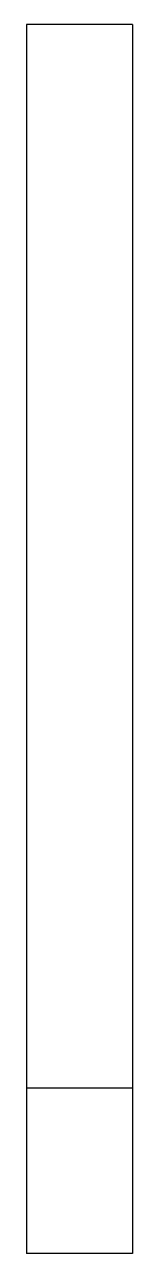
# Paper-space layout '_Left' of a CAD drawing. Header units: millimetres. Extents: x 0 to 6, y -69.3 to 0.
import ezdxf

# ---------------------------------------------------------------- set-up
doc = ezdxf.new("R2010")
doc.units = ezdxf.units.MM

psp = doc.layouts.new('_Left')

# ---------------------------------------------------------------- linework, layer by layer
at = {"color": 7, "linetype": 'Continuous', "lineweight": 25}
for p, q in [((6, 0), (0, 0)), ((0, 0), (0, -69.332)), ((6, 0), (6, -69.332)), ((6, -60), (0, -60)), ((6, -69.332), (0, -69.332))]:
    psp.add_line(p, q, dxfattribs=at)

doc.saveas('drawing.dxf')
